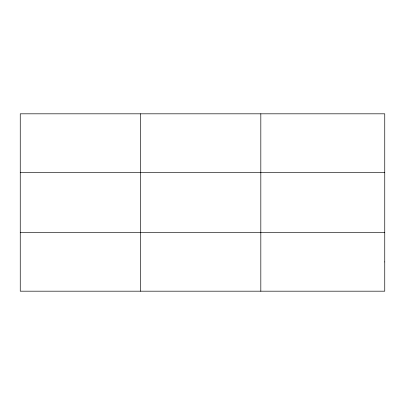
<?xml version="1.0" encoding="UTF-8"?>
<svg xmlns="http://www.w3.org/2000/svg" width="405" height="405" viewBox="0 0 405 405"><rect width="100%" height="100%" fill="white"/><g stroke="black" fill="none" stroke-linecap="round" stroke-linejoin="round"><path stroke-width="0.61" d="M140.535 291.185L140.535 113.815M260.82 291.185L260.82 113.815M20.25 172.348L384.75 172.348M20.25 232.652L384.75 232.652M384.75 261.919L384.75 291.185L20.25 291.185L20.25 113.815L384.75 113.815L384.75 261.919"/></g></svg>
